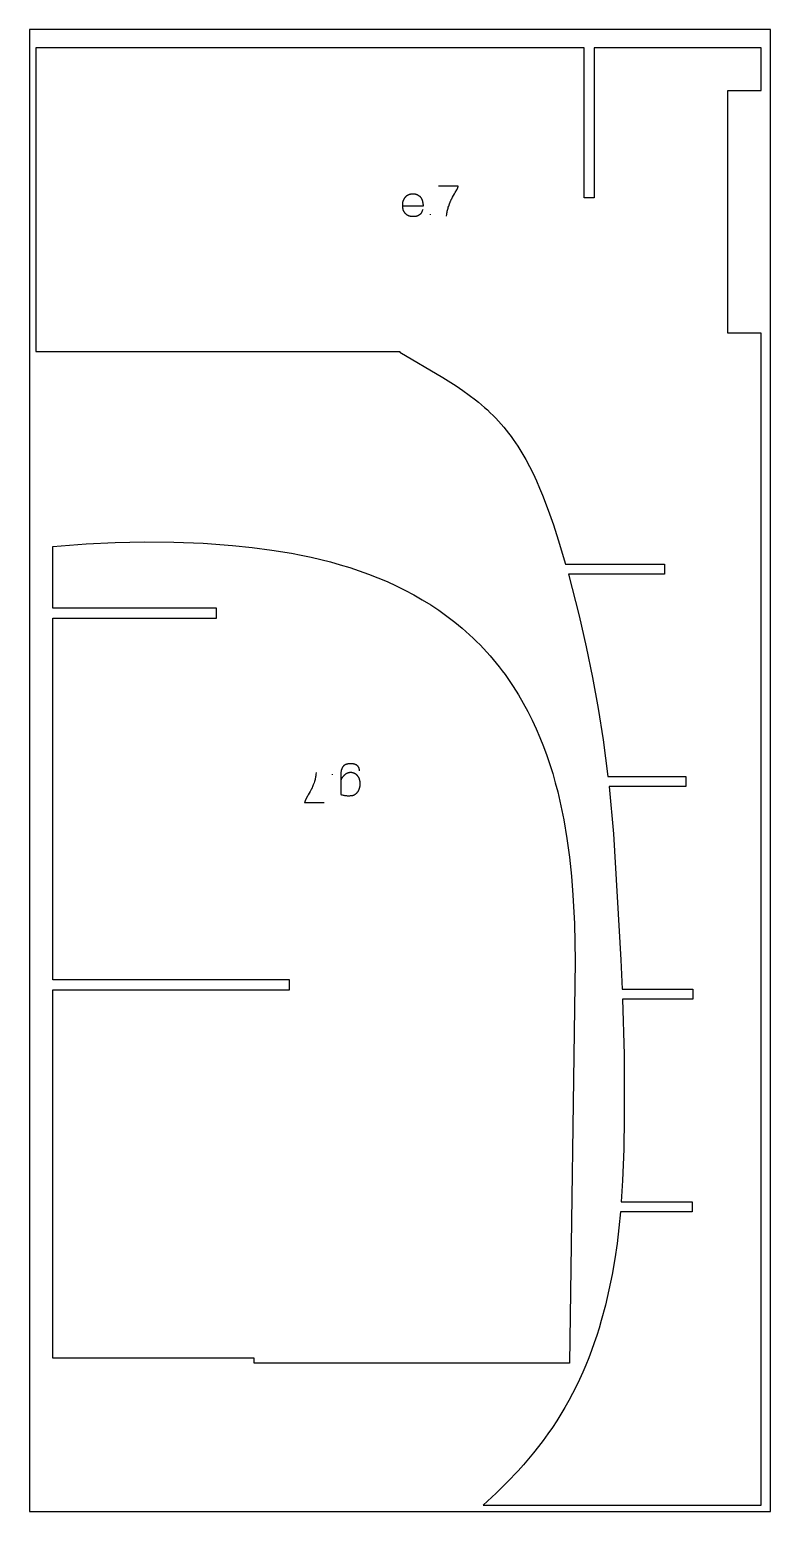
# Model space of a CAD drawing. Header units: millimetres. Extents: x 1718 to 33616, y 5029 to 7469.
# Drawn here: x 13985 to 15205, y 5029 to 7469 of the extents above; entities that cross this region are included whole.
import ezdxf

# ---------------------------------------------------------------- set-up
doc = ezdxf.new("R2010")
doc.units = ezdxf.units.MM
for name, color, linetype, true_color in [('ZZ_CORTE', 1, 'Continuous', 0xff0000), ('ZZ_GRABADO', 98, 'Continuous', 0x005600), ('ZZ_PANEL', 18, 'Continuous', 0x000000)]:
    doc.layers.add(name, color=color, linetype=linetype, true_color=true_color)

msp = doc.modelspace()

# ---------------------------------------------------------------- linework, layer by layer
at = {"layer": 'ZZ_CORTE'}
for points in [[(14732.1, 5039.2), (15190, 5039.2), (15190, 6969.2), (15135, 6969.2), (15135, 7369.2), (15190, 7369.2), (15190, 7439.2), (14915, 7439.2), (14915, 7192.2), (14898.5, 7192.2), (14898.5, 7439.2), (14221.1, 7439.2), (13995, 7439.2), (13995, 6939.2), (14592.8, 6939.2), (14594.5, 6939.2), (14594.5, 6938.2)], [(14594.5, 6938.2), (14665.6, 6896.3), (14687.5, 6882.4), (14698.3, 6875.1), (14708.8, 6867.5), (14719.2, 6859.7), (14724.2, 6855.6), (14729.2, 6851.4), (14734.1, 6847.2), (14739, 6842.9), (14743.7, 6838.4), (14748.3, 6833.9), (14752.9, 6829.3), (14757.3, 6824.5), (14761.7, 6819.7), (14765.9, 6814.8), (14770, 6809.8), (14774, 6804.7), (14777.9, 6799.5), (14781.7, 6794.2), (14785.4, 6788.9), (14789, 6783.5), (14792.5, 6778), (14795.9, 6772.4), (14802.3, 6761.2), (14808.4, 6749.7), (14814.2, 6738.1), (14819.7, 6726.3), (14824.9, 6714.4), (14829.8, 6702.4), (14839.1, 6678.2), (14847.7, 6653.7), (14855.7, 6629), (14867.7, 6589.2)], [(14023.3, 6618.2), (14078.1, 6622.4), (14126.1, 6624.7), (14174.2, 6625.7), (14222.3, 6625.3), (14270.6, 6623.4), (14319, 6619.9), (14351.4, 6616.5), (14383.9, 6612.3), (14416.4, 6606.9), (14432.5, 6603.8), (14448.7, 6600.4), (14464.7, 6596.6), (14480.7, 6592.6), (14496.5, 6588.1), (14512.3, 6583.3), (14527.9, 6578.1), (14543.3, 6572.6), (14558.6, 6566.6), (14573.7, 6560.2), (14588.6, 6553.4), (14603.2, 6546.2), (14617.7, 6538.6), (14631.8, 6530.5), (14645.6, 6521.9), (14659.1, 6513), (14672.3, 6503.6), (14678.8, 6498.7), (14685.2, 6493.7), (14691.4, 6488.6), (14697.6, 6483.4), (14703.7, 6478.1), (14709.7, 6472.7), (14715.5, 6467.2), (14721.3, 6461.6), (14726.9, 6455.9), (14732.5, 6450.1), (14737.9, 6444.2), (14743.3, 6438.3), (14748.5, 6432.2), (14753.6, 6426), (14758.5, 6419.8), (14763.4, 6413.5), (14768.2, 6407.1), (14772.8, 6400.6), (14781.7, 6387.4), (14790.1, 6374), (14798.1, 6360.3), (14805.7, 6346.3), (14812.7, 6332.2), (14819.4, 6317.9), (14825.6, 6303.4), (14831.4, 6288.8), (14836.8, 6274), (14841.8, 6259.1), (14846.5, 6244.1), (14850.8, 6229), (14854.8, 6213.9), (14858.4, 6198.6), (14861.7, 6183.4), (14864.7, 6168), (14869.9, 6137.2), (14874.1, 6106.3), (14877.4, 6075.3), (14879.9, 6044.2), (14882.4, 5997.5), (14883.6, 5935.3), (14874.2, 5273.3)], [(14874.2, 5273.3), (14354.8, 5273.3), (14354.8, 5281.5), (14023.3, 5281.5), (14023.3, 5887.9), (14412.8, 5887.9), (14412.8, 5904.4), (14023.3, 5904.4), (14023.3, 6500.2), (14292.8, 6500.2), (14292.8, 6516.7), (14023.3, 6516.7), (14023.3, 6618.2)], [(14867.7, 6589.2), (15030.9, 6589.2), (15030.9, 6572.7), (14872.3, 6572.7)], [(14872.3, 6572.7), (14890, 6503.8), (14901.5, 6453.1), (14912, 6402.2), (14921.4, 6351.1), (14929.5, 6299.8), (14937.6, 6239.2)], [(14937.6, 6239.2), (15065.8, 6239.2), (15065.8, 6222.7), (14939.4, 6222.7)], [(14939.4, 6222.7), (14946.7, 6144.9), (14958.8, 5937.5), (14961, 5889.2)], [(14961, 5889.2), (15077.5, 5889.2), (15077.5, 5872.7), (14961.7, 5872.7)], [(14961.7, 5872.7), (14964.2, 5781.7), (14964.5, 5677.8), (14963.6, 5625.9), (14961.6, 5574), (14959.4, 5539.2)], [(14959.4, 5539.2), (15076.1, 5539.2), (15076.1, 5522.7), (14958.1, 5522.7)], [(14958.1, 5522.7), (14955.5, 5496.4), (14952.5, 5470.6), (14948.7, 5444.9), (14944.4, 5419.3), (14939.2, 5393.9), (14933.3, 5368.6), (14926.6, 5343.6), (14922.9, 5331.1), (14919, 5318.8), (14914.9, 5306.5), (14910.5, 5294.3), (14905.9, 5282.2), (14901.1, 5270.1), (14896, 5258.2), (14890.6, 5246.4), (14885, 5234.7), (14879.2, 5223.1), (14873.1, 5211.7), (14866.7, 5200.4), (14860.1, 5189.2), (14853.2, 5178.2), (14846.1, 5167.4), (14838.7, 5156.7), (14831, 5146.2), (14823.2, 5135.9), (14815.1, 5125.7), (14806.8, 5115.7), (14798.3, 5105.9), (14789.7, 5096.2), (14771.8, 5077.3), (14753.4, 5059), (14732.1, 5039.2)]]:
    msp.add_lwpolyline(points, dxfattribs=at)
at = {"layer": 'ZZ_GRABADO'}
for points in [[(14632.9, 7173.1), (14632.3, 7171.9), (14631.8, 7170.7), (14631.1, 7169.4), (14630.5, 7168.2), (14630.3, 7167.9), (14630.2, 7167.6), (14630, 7167.3), (14629.8, 7167), (14629.5, 7166.7), (14629.3, 7166.4), (14629.1, 7166.1), (14628.8, 7165.8), (14628.6, 7165.6), (14628.3, 7165.3), (14628, 7165), (14627.7, 7164.8), (14627.4, 7164.5), (14627.1, 7164.3), (14626.8, 7164), (14626.4, 7163.8), (14626.1, 7163.5), (14625.7, 7163.3), (14625.3, 7163.1), (14625, 7162.9), (14624.6, 7162.7), (14624.2, 7162.5), (14623.8, 7162.4), (14623.4, 7162.2), (14623, 7162.1), (14622.5, 7162), (14622.1, 7161.8), (14621.7, 7161.7), (14621.2, 7161.6), (14620.8, 7161.6), (14620.3, 7161.5), (14619.8, 7161.4), (14619.3, 7161.4), (14618.9, 7161.3), (14618.4, 7161.3), (14617.9, 7161.3), (14617.4, 7161.3), (14617, 7161.3), (14616.5, 7161.3), (14616, 7161.3), (14615.6, 7161.3), (14615.1, 7161.3), (14614.6, 7161.4), (14614.1, 7161.4), (14613.7, 7161.5), (14613.2, 7161.5), (14612.7, 7161.6), (14612.3, 7161.7), (14611.8, 7161.8), (14611.4, 7161.9), (14610.9, 7162), (14610.5, 7162.1), (14610, 7162.3), (14609.6, 7162.4), (14609.2, 7162.6), (14608.8, 7162.8), (14608.4, 7163), (14607.9, 7163.2), (14607.6, 7163.4), (14607.2, 7163.7), (14606.8, 7163.9), (14606.4, 7164.2), (14606, 7164.5), (14605.7, 7164.8), (14605.3, 7165.1), (14605, 7165.4), (14604.7, 7165.7), (14604.3, 7166.1), (14604, 7166.4), (14603.7, 7166.7), (14603.4, 7167), (14603.2, 7167.4), (14602.9, 7167.7), (14602.6, 7168.1), (14602.4, 7168.4), (14602.2, 7168.8), (14601.9, 7169.2), (14601.7, 7169.5), (14601.5, 7169.9), (14601.3, 7170.3), (14601.2, 7170.6), (14601, 7171), (14600.8, 7171.4), (14600.7, 7171.8), (14600.5, 7172.2), (14600.4, 7172.6), (14600.3, 7173.1), (14600.2, 7173.5), (14600.1, 7173.9), (14600, 7174.3), (14599.9, 7174.8), (14599.8, 7175.2), (14599.8, 7175.7), (14599.7, 7176.1), (14599.7, 7176.6), (14599.7, 7177), (14599.6, 7180.5), (14599.6, 7182.1), (14599.6, 7183.6), (14599.6, 7183.8), (14599.6, 7184), (14599.6, 7184.2), (14599.7, 7184.4), (14599.7, 7184.5), (14599.7, 7184.7), (14599.8, 7184.9), (14599.8, 7185.1), (14599.8, 7185.3), (14599.9, 7185.5), (14600, 7185.9), (14600.1, 7186.4), (14600.3, 7186.8), (14600.4, 7187.2), (14600.6, 7187.7), (14600.8, 7188.1), (14601, 7188.6), (14601.2, 7189.1), (14601.5, 7189.6), (14601.8, 7190.1), (14602, 7190.6), (14602.3, 7191.1), (14602.6, 7191.5), (14602.9, 7192), (14603.2, 7192.5), (14603.5, 7192.9), (14603.8, 7193.3), (14604.2, 7193.7), (14604.5, 7194.1), (14604.8, 7194.4), (14605.1, 7194.7), (14605.4, 7195.1), (14605.8, 7195.4), (14605.9, 7195.5), (14606.1, 7195.6), (14606.2, 7195.8), (14606.4, 7195.9), (14606.6, 7196), (14606.7, 7196.1), (14606.9, 7196.3), (14607.1, 7196.4), (14607.4, 7196.6), (14607.8, 7196.8), (14608.1, 7197), (14608.4, 7197.2), (14608.8, 7197.3), (14609.2, 7197.5), (14609.5, 7197.7), (14609.9, 7197.8), (14610.3, 7197.9), (14610.6, 7198.1), (14611, 7198.2), (14611.4, 7198.3), (14611.8, 7198.4), (14612.2, 7198.5), (14612.6, 7198.6), (14613, 7198.6), (14613.4, 7198.7), (14613.8, 7198.8), (14614.2, 7198.8), (14614.6, 7198.8), (14615, 7198.9), (14615.4, 7198.9), (14615.8, 7198.9), (14616.2, 7198.9), (14616.6, 7198.9), (14617, 7198.9), (14617.4, 7198.9), (14617.9, 7198.8), (14618.3, 7198.8), (14618.7, 7198.8), (14619.1, 7198.7), (14619.5, 7198.6), (14619.9, 7198.6), (14620.3, 7198.5), (14620.7, 7198.4), (14621.1, 7198.3), (14621.5, 7198.2), (14621.9, 7198.1), (14622.3, 7197.9), (14622.7, 7197.8), (14623, 7197.6), (14623.4, 7197.5), (14623.8, 7197.3), (14624.1, 7197.1), (14624.5, 7196.9), (14624.9, 7196.7), (14625.2, 7196.5), (14625.6, 7196.3), (14625.9, 7196.1), (14626.2, 7195.8), (14626.6, 7195.6), (14626.9, 7195.3), (14627.2, 7195.1), (14627.5, 7194.8), (14627.7, 7194.6), (14628, 7194.3), (14628.3, 7194), (14628.5, 7193.7), (14628.8, 7193.4), (14629, 7193.1), (14629.3, 7192.8), (14629.5, 7192.5), (14629.7, 7192.2), (14629.9, 7191.9), (14630.1, 7191.5), (14630.3, 7191.2), (14630.4, 7190.9), (14630.6, 7190.5), (14630.8, 7190.2), (14630.9, 7189.8), (14631.1, 7189.5), (14631.2, 7189.1), (14631.4, 7188.7), (14631.5, 7188.3), (14631.6, 7188), (14631.7, 7187.6), (14631.9, 7187.2), (14632, 7186.8), (14632.1, 7186.4), (14632.1, 7186), (14632.3, 7185.1), (14632.5, 7184.3), (14632.8, 7182.5), (14633, 7180.6), (14633.2, 7178.7)], [(14690.8, 7211.5), (14658.5, 7211.5)], [(14672.2, 7165.4), (14672.4, 7167.1), (14672.6, 7168.7), (14672.9, 7170.3), (14673.2, 7171.9), (14673.6, 7173.5), (14674.1, 7175.2), (14674.6, 7176.9), (14675.2, 7178.7), (14676.4, 7182.2), (14677.6, 7185.3), (14678.2, 7186.7), (14678.5, 7187.4), (14678.8, 7188.1), (14679.2, 7188.8), (14679.5, 7189.5), (14679.9, 7190.1), (14680.3, 7190.7), (14681.7, 7193.3), (14683.2, 7196), (14684.6, 7198.7), (14686, 7201.1), (14688.6, 7205.7), (14688.9, 7206.2), (14689.2, 7206.8), (14689.5, 7207.3), (14689.7, 7207.9), (14689.9, 7208.4), (14690.1, 7208.8), (14690.3, 7209.3), (14690.4, 7209.5), (14690.4, 7209.7), (14690.6, 7210.5), (14690.7, 7210.8), (14690.8, 7211), (14690.8, 7211.1), (14690.8, 7211.2), (14690.8, 7211.3), (14690.8, 7211.3), (14690.8, 7211.3), (14690.8, 7211.4), (14690.8, 7211.4), (14690.8, 7211.4), (14690.8, 7211.4), (14690.8, 7211.4), (14690.8, 7211.4), (14690.8, 7211.4), (14690.8, 7211.4), (14690.8, 7211.4), (14690.8, 7211.4), (14690.8, 7211.4), (14690.8, 7211.4), (14690.8, 7211.4), (14690.8, 7211.5), (14690.8, 7211.5), (14690.8, 7211.5), (14690.8, 7211.5), (14690.8, 7211.5), (14690.8, 7211.5), (14690.8, 7211.5), (14690.8, 7211.5), (14690.8, 7211.5), (14690.8, 7211.5), (14690.8, 7211.5), (14690.8, 7211.5), (14690.8, 7211.5), (14690.8, 7211.5), (14690.8, 7211.5), (14690.8, 7211.5), (14690.8, 7211.5), (14690.8, 7211.5), (14690.8, 7211.5), (14690.8, 7211.5), (14690.8, 7211.5), (14690.8, 7211.5), (14690.8, 7211.5), (14690.8, 7211.5), (14690.8, 7211.5), (14690.8, 7211.5), (14690.8, 7211.5), (14690.8, 7211.5), (14690.8, 7211.5), (14690.8, 7211.5), (14690.8, 7211.5), (14690.8, 7211.5), (14690.8, 7211.5), (14690.8, 7211.5), (14690.8, 7211.5)], [(14633.2, 7178.7), (14599.7, 7178.7)], [(14645.2, 7164.5), (14645.2, 7165.6)], [(14671.8, 7162), (14672.2, 7165.4)], [(14528.2, 6248.7), (14528.2, 6249.1), (14528.2, 6249.5), (14528.2, 6249.8), (14528.2, 6250.2), (14528.2, 6250.6), (14528.1, 6250.9), (14528.1, 6251.2), (14528, 6251.6), (14527.9, 6251.9), (14527.9, 6252.2), (14527.8, 6252.5), (14527.7, 6252.9), (14527.6, 6253.2), (14527.5, 6253.5), (14527.3, 6253.7), (14527.2, 6254), (14527.1, 6254.3), (14526.9, 6254.6), (14526.8, 6254.9), (14526.6, 6255.1), (14526.4, 6255.4), (14526.3, 6255.6), (14526.1, 6255.9), (14525.9, 6256.1), (14525.7, 6256.3), (14525.4, 6256.6), (14525.2, 6256.8), (14525, 6257), (14524.7, 6257.2), (14524.5, 6257.4), (14524.2, 6257.6), (14524, 6257.8), (14523.7, 6258), (14523.5, 6258.1), (14523.2, 6258.3), (14523, 6258.4), (14522.7, 6258.6), (14522.5, 6258.7), (14522.2, 6258.8), (14521.9, 6259), (14521.6, 6259.1), (14521.4, 6259.2), (14521.1, 6259.3), (14520.8, 6259.4), (14520.5, 6259.5), (14520.2, 6259.6), (14519.9, 6259.7), (14519.6, 6259.8), (14519.2, 6259.9), (14518.9, 6259.9), (14518.6, 6260), (14518.3, 6260.1), (14517.6, 6260.2), (14516.9, 6260.3), (14516.2, 6260.3), (14515.4, 6260.4), (14514.7, 6260.4), (14513.9, 6260.4), (14513.3, 6260.4), (14512.7, 6260.4), (14512.2, 6260.4), (14511.6, 6260.4), (14511.1, 6260.3), (14510.6, 6260.2), (14510.1, 6260.2), (14509.6, 6260.1), (14509.1, 6260), (14508.6, 6259.9), (14508.1, 6259.8), (14507.6, 6259.7), (14507.2, 6259.5), (14506.8, 6259.4), (14506.3, 6259.2), (14505.9, 6259.1), (14505.5, 6258.9), (14505.1, 6258.7), (14504.7, 6258.5), (14504.3, 6258.3), (14504, 6258.1), (14503.8, 6258), (14503.6, 6257.9), (14503.4, 6257.8), (14503.3, 6257.6), (14503.1, 6257.5), (14502.9, 6257.4), (14502.8, 6257.3), (14502.6, 6257.1), (14502.5, 6257), (14502.3, 6256.9), (14502.2, 6256.7), (14502, 6256.6), (14501.9, 6256.4), (14501.7, 6256.3), (14501.6, 6256.1), (14501.4, 6256), (14501.3, 6255.8), (14501.2, 6255.7), (14501, 6255.5), (14500.9, 6255.4), (14500.8, 6255.2), (14500.7, 6255), (14500.5, 6254.7), (14500.3, 6254.4), (14500.1, 6254.1), (14499.9, 6253.8), (14499.8, 6253.5), (14499.6, 6253.2), (14499.4, 6252.8), (14499.3, 6252.5), (14499.1, 6252.1), (14499, 6251.7), (14498.9, 6251.3), (14498.7, 6250.9), (14498.6, 6250.5), (14498.5, 6250.1), (14498.4, 6249.7), (14498.3, 6249.2), (14498.2, 6248.8), (14498.1, 6248.3), (14498, 6247.4), (14497.8, 6246.4), (14497.7, 6245.4), (14497.6, 6244.3), (14497.6, 6243.2), (14497.5, 6242), (14497.5, 6240.9)], [(14456.5, 6242.4), (14456.3, 6240.7), (14456.1, 6239), (14455.8, 6237.4), (14455.5, 6235.9), (14455.1, 6234.3), (14454.6, 6232.6), (14454.1, 6230.9), (14453.5, 6229.1), (14452.3, 6225.6), (14451.1, 6222.5), (14450.5, 6221.1), (14450.2, 6220.3), (14449.8, 6219.7), (14449.5, 6219), (14449.2, 6218.3), (14448.8, 6217.7), (14448.4, 6217), (14446.9, 6214.4), (14445.5, 6211.7), (14444, 6209.1), (14442.7, 6206.7), (14440.1, 6202.1), (14439.8, 6201.5), (14439.5, 6201), (14439.2, 6200.4), (14439, 6199.9), (14438.8, 6199.4), (14438.6, 6198.9), (14438.4, 6198.5), (14438.3, 6198.3), (14438.3, 6198), (14438.1, 6197.3), (14438, 6197), (14437.9, 6196.7), (14437.9, 6196.6), (14437.9, 6196.5), (14437.9, 6196.5), (14437.9, 6196.5), (14437.9, 6196.4), (14437.9, 6196.4), (14437.9, 6196.4), (14437.9, 6196.4), (14437.9, 6196.4), (14437.9, 6196.4), (14437.9, 6196.4), (14437.9, 6196.4), (14437.9, 6196.4), (14437.9, 6196.4), (14437.9, 6196.3), (14437.9, 6196.3), (14437.9, 6196.3), (14437.9, 6196.3), (14437.9, 6196.3), (14437.9, 6196.3), (14437.9, 6196.3), (14437.9, 6196.3), (14437.9, 6196.3), (14437.9, 6196.3), (14437.9, 6196.3), (14437.9, 6196.3), (14437.9, 6196.3), (14437.9, 6196.3), (14437.9, 6196.3), (14437.9, 6196.3), (14437.9, 6196.3), (14437.9, 6196.3), (14437.9, 6196.3), (14437.9, 6196.3), (14437.9, 6196.3), (14437.9, 6196.3), (14437.9, 6196.3), (14437.9, 6196.3), (14437.9, 6196.3), (14437.9, 6196.3), (14437.9, 6196.3), (14437.9, 6196.3), (14437.9, 6196.3), (14437.9, 6196.3), (14437.9, 6196.3), (14437.9, 6196.3), (14437.9, 6196.3), (14437.9, 6196.3), (14437.9, 6196.3), (14437.9, 6196.3), (14437.9, 6196.3), (14437.9, 6196.3), (14437.9, 6196.3)], [(14456.8, 6245.8), (14456.5, 6242.4)], [(14483.5, 6243.3), (14483.5, 6242.2)], [(14497.5, 6209.5), (14498.7, 6209.2), (14500, 6208.9), (14501.2, 6208.6), (14502.4, 6208.4), (14503.5, 6208.2), (14504.7, 6208), (14505.9, 6207.9), (14507, 6207.8), (14508.1, 6207.7), (14509.2, 6207.7), (14510.3, 6207.6), (14511.4, 6207.7), (14512.5, 6207.7), (14513.6, 6207.8), (14514.6, 6207.9), (14516, 6208), (14516.4, 6208.1), (14516.8, 6208.2), (14517.1, 6208.3), (14517.5, 6208.3), (14517.9, 6208.4), (14518.2, 6208.6), (14518.6, 6208.7), (14518.9, 6208.8), (14519.3, 6208.9), (14519.6, 6209.1), (14519.9, 6209.3), (14520.3, 6209.4), (14520.6, 6209.6), (14520.9, 6209.8), (14521.3, 6210), (14521.6, 6210.2), (14521.9, 6210.5), (14522.2, 6210.7), (14522.5, 6210.9), (14522.8, 6211.2), (14523.1, 6211.5), (14523.4, 6211.7), (14523.7, 6212), (14524, 6212.3), (14524.3, 6212.6), (14524.5, 6213), (14524.8, 6213.3), (14525.1, 6213.6), (14525.3, 6214), (14525.6, 6214.3), (14525.9, 6214.7), (14526.1, 6215), (14526.3, 6215.4), (14526.5, 6215.7), (14526.7, 6216), (14526.9, 6216.4), (14527.1, 6216.7), (14527.3, 6217.1), (14527.4, 6217.5), (14527.6, 6217.8), (14527.8, 6218.2), (14527.9, 6218.6), (14528, 6218.9), (14528.2, 6219.3), (14528.3, 6219.7), (14528.4, 6220.1), (14528.6, 6220.5), (14528.7, 6220.9), (14528.8, 6221.3), (14528.9, 6221.7), (14528.9, 6222.1), (14529, 6222.5), (14529.1, 6223), (14529.2, 6223.4), (14529.2, 6223.8), (14529.3, 6224.7), (14529.4, 6225.6), (14529.4, 6226.5), (14529.4, 6227.4), (14529.4, 6228.4), (14529.4, 6229.3), (14529.4, 6229.8), (14529.3, 6230.2), (14529.3, 6230.7), (14529.2, 6231.1), (14529.1, 6231.6), (14529.1, 6232), (14529, 6232.4), (14528.9, 6232.8), (14528.8, 6233.3), (14528.7, 6233.7), (14528.6, 6234.1), (14528.5, 6234.5), (14528.3, 6234.9), (14528.2, 6235.3), (14528.1, 6235.7), (14527.9, 6236), (14527.8, 6236.4), (14527.6, 6236.8), (14527.4, 6237.1), (14527.2, 6237.5), (14527.1, 6237.9), (14526.9, 6238.2), (14526.7, 6238.6), (14526.4, 6238.9), (14526.2, 6239.2), (14526, 6239.6), (14525.8, 6239.9), (14525.5, 6240.2), (14525.2, 6240.5), (14525, 6240.9), (14524.7, 6241.2), (14524.4, 6241.5), (14524.1, 6241.8), (14523.8, 6242.1), (14523.5, 6242.4), (14523.2, 6242.6), (14522.9, 6242.9), (14522.5, 6243.1), (14522.2, 6243.4), (14521.9, 6243.6), (14521.5, 6243.8), (14521.2, 6244), (14520.8, 6244.2), (14520.4, 6244.4), (14520.1, 6244.5), (14519.7, 6244.7), (14519.3, 6244.8), (14518.9, 6245), (14518.5, 6245.1), (14518.1, 6245.2), (14517.7, 6245.3), (14517.3, 6245.4), (14516.9, 6245.5), (14516.5, 6245.6), (14516, 6245.6), (14515.6, 6245.7), (14515.2, 6245.7), (14514.7, 6245.7), (14514.2, 6245.8), (14513.8, 6245.8), (14513.5, 6245.8), (14513.2, 6245.8), (14512.9, 6245.7), (14512.5, 6245.7), (14512.2, 6245.7), (14511.9, 6245.7), (14511.6, 6245.6), (14511.3, 6245.6), (14511, 6245.5), (14510.7, 6245.5), (14510.5, 6245.4), (14510.2, 6245.3), (14509.9, 6245.3), (14509.6, 6245.2), (14509.3, 6245.1), (14509, 6245), (14508.7, 6244.9), (14508.4, 6244.8), (14508.2, 6244.7), (14507.9, 6244.5), (14507.6, 6244.4), (14507.3, 6244.3), (14507.1, 6244.2), (14506.8, 6244), (14506.5, 6243.9), (14506.3, 6243.7), (14506, 6243.5), (14505.7, 6243.4), (14505.5, 6243.2), (14505.2, 6243), (14505, 6242.8), (14504.7, 6242.6), (14504.5, 6242.4), (14504.2, 6242.2), (14504, 6242), (14503.7, 6241.8), (14503.2, 6241.4), (14502.7, 6240.9), (14502.3, 6240.4), (14501.8, 6239.9), (14501.3, 6239.3), (14500.9, 6238.7), (14500.4, 6238.1), (14500, 6237.5), (14499.6, 6236.9), (14499.1, 6236.2), (14498.7, 6235.5), (14498.3, 6234.8), (14497.9, 6234), (14497.5, 6233.3)], [(14497.5, 6240.9), (14497.5, 6209.5)], [(14437.9, 6196.3), (14470.2, 6196.3)]]:
    msp.add_lwpolyline(points, dxfattribs=at)
at = {"layer": 'ZZ_PANEL'}
msp.add_lwpolyline([(13985, 5029.2), (15205, 5029.2), (15205, 7469.2), (13985, 7469.2)], close=True, dxfattribs=at)

doc.saveas('drawing.dxf')
